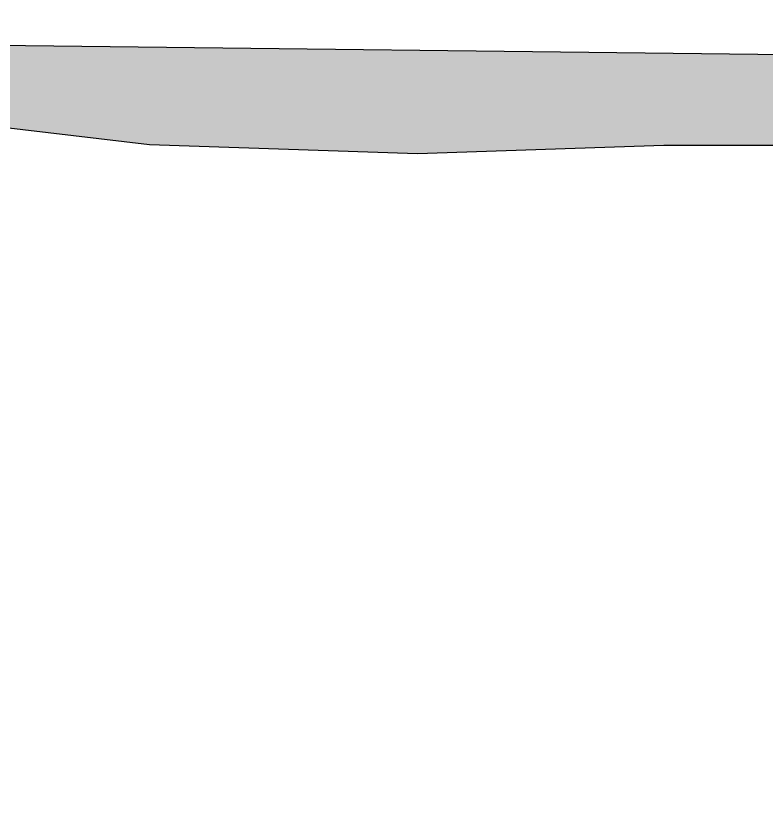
# Model space of a CAD drawing. Header units: inches. Extents: x 155 to 361, y 91 to 381.
# Drawn here: x 299.883 to 300.488, y 289.161 to 289.808 of the extents above; entities that cross this region are included whole.
import ezdxf

# ---------------------------------------------------------------- set-up
doc = ezdxf.new("R2010")
doc.units = ezdxf.units.IN
doc.header["$MEASUREMENT"] = 0
doc.layers.add('çziigi', color=10, linetype='Continuous')

msp = doc.modelspace()

# ---------------------------------------------------------------- hatches: boundary and pattern name
at = {"layer": 'çziigi'}
h = msp.add_hatch(color=256, dxfattribs=at)
h.dxf.hatch_style = 1
h.paths.add_polyline_path([(300.97614, 289.77185), (298.86564, 289.79655), (298.84487, 289.72846), (298.85352, 289.72796), (298.94268, 289.7246), (299.06716, 289.72964), (299.20679, 289.72628), (299.32454, 289.72964), (299.54154, 289.72292), (299.66098, 289.72124), (299.85107, 289.72124), (299.99069, 289.70443), (300.20674, 289.69722), (300.40524, 289.70394), (300.55832, 289.70394), (300.66262, 289.70058), (300.81233, 289.6989), (300.8914, 289.6989), (301.03943, 289.68545), (301.1555, 289.66192), (301.28335, 289.61654), (301.36409, 289.59973), (301.50708, 289.51064), (301.61669, 289.43089), (301.67556, 289.38887), (301.75295, 289.33004), (301.81687, 289.29306), (301.94976, 289.15187), (302.01371, 289.00678), (302.06249, 288.97316), (302.08941, 288.92106), (302.12473, 288.85214), (302.14324, 288.78659), (302.18025, 288.72272), (302.18361, 288.66502), (302.19538, 288.62132), (302.20884, 288.58266), (302.21557, 288.52887), (302.27613, 288.39777), (302.30428, 288.35429), (302.30267, 288.4517), (302.2741, 288.61227), (302.22973, 288.76588), (302.17109, 288.91315), (302.09018, 289.0623), (301.99826, 289.19057), (301.87455, 289.34135), (301.75569, 289.44903), (301.62256, 289.54563), (301.45141, 289.63431), (301.3056, 289.69923), (301.12652, 289.75624)])
h = msp.add_hatch(color=256, dxfattribs=at)
h.dxf.hatch_style = 1
h.paths.add_polyline_path([(300.41445, 289.77842), (299.53871, 289.78867), (299.53871, 289.72301), (299.54154, 289.72292), (299.66098, 289.72124), (299.85107, 289.72124), (299.99069, 289.70443), (300.20674, 289.69722), (300.39719, 289.70367)])
h.paths.add_polyline_path([(299.53871, 289.78867), (299.22806, 289.79231), (299.22524, 289.72681), (299.32454, 289.72964), (299.53871, 289.72301)])

# ---------------------------------------------------------------- linework, layer by layer
for p, q in [((294.52598, 289.84732), (300.97614, 289.77185)), ((299.99069, 289.70443), (299.85107, 289.72124)), ((300.20674, 289.69722), (299.99069, 289.70443)), ((300.40524, 289.70394), (300.20674, 289.69722)), ((300.55832, 289.70394), (300.40524, 289.70394))]:
    msp.add_line(p, q, dxfattribs=at)

doc.saveas('drawing.dxf')
